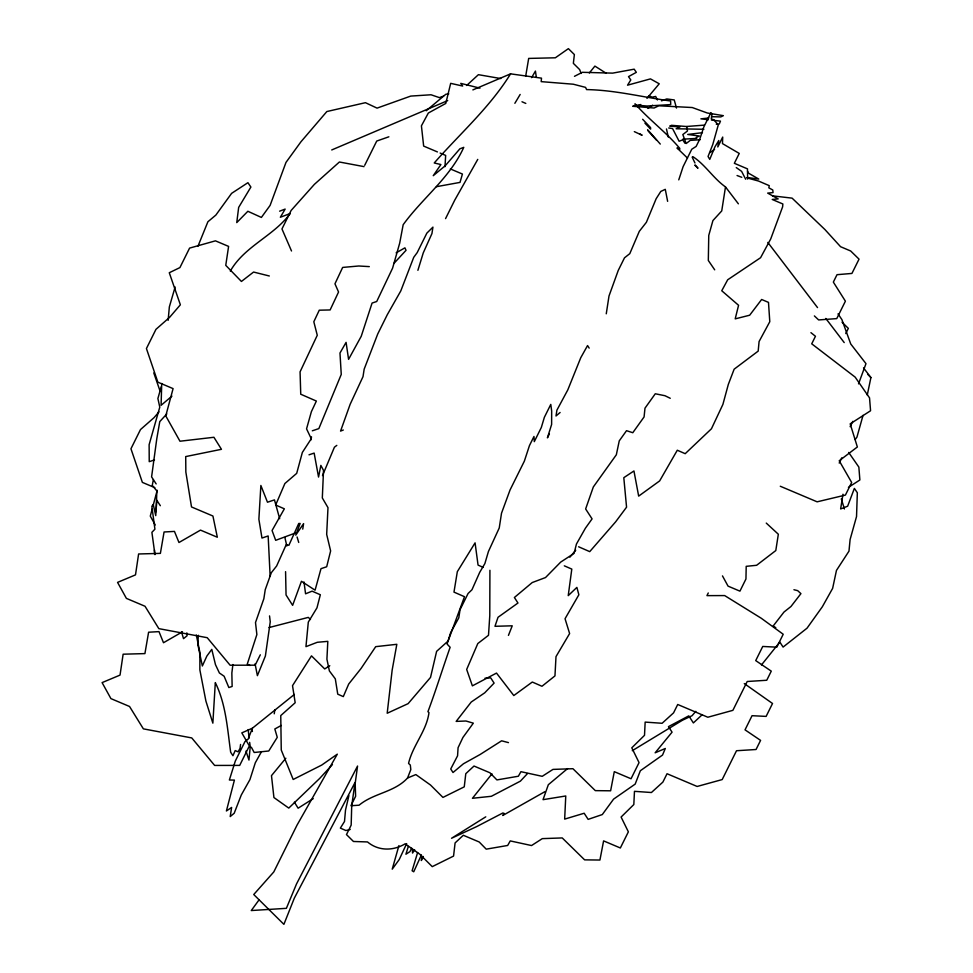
<?xml version="1.0" encoding="UTF-8"?>
<svg xmlns="http://www.w3.org/2000/svg" width="973" height="973" viewBox="0 0 973 973"><rect width="100%" height="100%" fill="white"/><g stroke="black" fill="none" stroke-linecap="round" stroke-linejoin="round"><path stroke-width="1.46" d="M489.918 570.287L489.784 615.654L488.495 635.296L477.804 643.542L466.675 669.448L472.379 685.856L496.498 673.085L513.793 695.549L532.304 682.037L541.973 686.269L554.963 675.907L555.997 656.629L569.619 633.545L565.045 618.731L578.862 594.771L576.88 587.388L568.232 595.634L571.796 569.096L564.304 565.824M161.725 383.496L161.092 405.315L171.941 396.12M198.322 635.272L197.811 644.357L202.348 665.994L206.872 656.045L211.786 649.38L215.471 664.644L219.387 672.975L224.118 676.235L228.85 687.546L232.133 686.452L231.854 673.024L232.9 664.523M444.989 166.675L445.658 155.412L440.161 153.077M168.147 320.312L169.351 306.884L175.128 286.999M240.574 744.442L240.051 748.371L238.105 751.813L235.198 750.572L232.936 755.729L230.662 752.202C227.39 728.692 225.943 704.209 215.313 682.608L212.856 723.146L205.899 701.047L199.866 669.886L199.879 652.469L196.315 634.955M311.068 439.808L311.482 436.804M274.24 713.805L274.873 709.682M302.749 529.117L303.6 523.62L295.743 535.138L300.146 523.474L298.735 523.498L288.884 545.281L286.208 544.661L276.636 565.982L271.333 572.696L265.252 589.626L263.841 598.772L255.498 622.538L256.872 634.566L247.264 664.133L250.061 665.496M421.966 856.422L421.321 860.533L423.328 856.495M606.264 313.805L609.001 296.011L618.244 270.433L624.496 257.821L629.786 253.661L639.31 231.331L646.388 222.294L656.155 198.723L660.801 191.438L665.277 189.334L667.636 201.338M692.837 156.629C705.34 164.741 713.282 178.29 725.493 186.925L721.735 210.922L712.917 220.579L708.758 235.43L708.32 260.484L714.693 269.825M842.971 494.235L840.636 508.952L847.641 506.215L854.367 488.397L857.335 492.752L856.532 516.566L850.098 539.529L848.979 551.144L836.464 570.409L832.633 588.373L822.331 606.787L807.018 628.193L783.083 647.081L779.835 642.058L761.47 664.936M525.663 76.356L528.68 58.416L555.352 57.796L568.39 48.65L574.374 54.561L573.352 63.342L579.628 69.557L581.185 73.425M153.381 479.604L152.262 485.381L156.848 490.927L156.118 511.664M867.271 395.014L870.908 377.573L863.538 367.916M348.893 795.622L345.512 810.071L344.503 821.48L340.368 828.108L345.926 830.541L350.244 829.41M398.918 845.622L392.228 869.169L399.246 859.512L406.653 843.603M152.214 508.94L150.292 516.116L155.266 524.982M152.98 506.069L157.225 490.27M839.213 463.075L841.791 457.821M863.039 415.362L856.933 437.157L855.145 439.589M161.263 386.634L157.894 398.516L159.779 407.128L149.124 444.697L149.234 461.676L154.488 459.913M417.624 852.555L412.114 870.75L413.732 871.784L421.418 854.902M417.891 270.324L423.255 252.895L431.939 233.581L432.936 227.123L426.855 233.131L417.186 252.627L413.732 257.322L400.803 290.903L387.266 314.753L377.743 333.958L364.17 369.156L363.014 376.636L350.158 404.269L340.562 431.088L343.311 430.017M408.307 846.474L405.923 854.221L409.937 851.63L411.652 848.237M678.765 179.859L683.107 166.663L691.754 149.246L696.145 146.424L699.818 139.017L703.82 126.964L710.922 112.673L712.041 113.89L711.275 118.852L714.085 119.934L718.232 125.103L712.759 144.563L708.052 156.483L709.755 159.377L714.973 146.765L718.804 140.501L717.806 146.947L722.708 137.071L722.477 143.603L739.249 153.43L734.347 163.306L747.471 168.864L747.629 179.056M858.527 383.861L865.982 363.647L850.73 343.968L841.9 319.594L838.021 313.878M259.159 899.709L251.277 910.546L286.378 908.332L296.522 883.946L357.553 766.031L355.181 783.46L355.619 796.279L350.925 805.729L359.073 805.206C373.668 793.019 394.393 792.387 407.553 777.999L410.813 769.607L410.314 765.058L408.551 763.404C412.734 745.342 426.648 730.942 428.984 712.528L427.925 711.713C435.916 690.344 442.557 668.792 450.134 647.276L447.106 644.077L450.657 632.62L458.782 617.879L460.059 609.657L468.062 593.518L471.966 589.76L479.713 572.331L484.87 563.586L488.422 551.521L499.234 527.986L501.521 513.197L510.047 489.978L524.362 461.129L529.446 445.598L533.982 436.476L534.299 441.645L541.316 427.5L544.369 417.308L550.779 404.403L551.667 410.971L551.618 424.447L547.422 437.862L549.392 433.885M294.357 694.418L252.408 728.218L248.139 739.127L244.965 741.608L235.308 761.056L229.373 780.005L234.408 780.103L226.405 810.971L231.623 807.444L230.212 816.578L234.201 813.246L241.28 795.002L249.939 779.604L255.303 762.783L261.53 751.594M508.441 635.393L512.236 625.809L494.977 626.296L498.03 617.283L517.964 603.017L514.389 597.495L532.231 582.547L545.525 577.548L560.716 562.078L574.082 553.369L576.454 544.016L585.405 528.217L592.071 518.889L585.637 508.964L593.335 486.95L616.335 454.78L619.254 440.866L626.527 430.686L632.791 432.717L644.077 416.943L644.99 408.174L655.279 393.773L664.973 395.719L670.251 398.285M197.969 246.218L207.894 221.759L215.86 215.082L231.61 193.359L247.92 182.693L250.888 187.047L238.665 207.395L236.755 222.598L247.86 211.275L261.384 217.429L270.105 205.4L285.989 162.406L300.937 141.803L326.843 111.542L365.447 102.688L377.05 108.125L410.752 96.084L431.027 94.77L439.382 97.616L443.53 96.132M322.501 475.602L334.42 447.203L336.804 445.379M364.705 165.288L376.733 141.049L388.859 136.804M445.561 218.621L454.744 200.134L477.755 159.39M260.314 654.805L255.169 665.179L230.114 665.216L207.225 637.704L158.842 628.643L145.026 606.264L126.393 598.383L117.563 582.389L135.502 574.873L138.604 553.978L160.387 553.382L164.072 531.988L174.459 531.404L178.971 542.508L200.499 530.115L217.332 537.242L212.917 516.018L191.511 506.957L185.843 472.002L185.709 456.58L221.455 449.307L213.914 437.278L179.969 441.219L165.763 415.897L173.085 388.616L157.857 382.17L146.424 348.541L155.96 329.348L169.557 317.393L180.37 304.804L169.278 272.732L179.92 267.587L189.589 248.103L215.434 240.842L228.594 246.4L225.76 265.349L241.426 281.452L253.576 272.051L269.326 275.991M708.271 592.971L706.945 595.634L724.666 595.573L761.287 618.269L783.204 634.25L776.795 647.167L762.735 646.461L755.717 660.606L771.273 671.139L766.748 680.261L747.203 681.501L732.888 710.339L707.833 717.235L677.719 704.488L673.571 712.856L662.114 723.28L645.16 722.1L644.515 735.308L631.793 747.811L639.054 762.613L631.039 778.753L614.291 771.662L610.618 790.806L595.318 790.635L572.927 768.706L552.98 769.4L542.229 776.32L520.944 771.686L518.366 776.235L496.911 779.92L489.906 772.769L474.009 766.043L465.787 773.693L464.255 786.853L442.946 797.41L430.504 785.016L415.848 774.581L407.553 777.999M845.768 333.569L848.347 328.375L842.071 322.258M850.134 426.661L852.835 421.37M531.611 77.645L535.43 71.078L536.305 77.025M514.863 103.308L520.154 94.454M414.668 849.806L412.552 853.053L412.309 848.59M230.309 271.102C244.43 246.205 273.802 235.953 290.209 213.525L280.358 217.247L285.15 209.086L279.616 211.177M711.555 116.699L720.774 116.906L723.365 115.665L707.298 113.002L692.241 107.529L658.782 105.789L654.099 108.015L632.705 106.288L635.247 105.084L647.069 106.033L670.713 104.585L670.616 100.985C642.594 97.191 615.179 90.088 586.61 89.589L585.564 87.375L573.292 84.213L541.183 81.635L541.499 78.156L510.57 73.851C489.747 107.541 460.034 133.569 434.226 162.978L440.903 164.546L433.253 175.687L445.184 165.799L459.901 148.808L463.768 147.349C450 177.864 422.379 198.127 403.175 224.714L399.696 243.128L392.606 268.122L376.721 301.508L372.075 303.065L361.226 336.293L348.577 359.353L346.084 342.374L339.978 353.029L341.255 374.41L318.84 428.606L312.309 430.808M491.973 773.839L472.452 798.286L491.365 796.291L520.385 781.149L527.524 773.547M589.334 72.987L594.892 66.103L606.215 73.291M285.843 758.222L271.479 775.651L273.924 797.544L288.774 808.089L319.703 778.4L332.45 764.547M646.948 98.382L659.232 83.787L650.463 78.886L627.549 85.186L630.784 79.932L628.509 76.612L636.342 72.343L634.177 69.18L612.637 73.133L582.353 72.306L574.471 76.32M569.874 557.188L575.7 550.244M159 411.895L154.087 417.612L140.489 429.567L130.954 448.76L142.374 482.389L154.841 487.668M695.829 711.336L692.046 715.714L682.487 720.215L632.28 750.682M166.797 413.926L159.779 421.601L156.787 438.75L151.593 476.879L156.167 483.922M393.846 263.501L406.033 250.316L404.914 247.835L396.133 252.871M702.238 714.669L693.372 722.927L688.787 715.873L668.475 726.624L672.063 732.17L655.133 752.81L665.301 748.492L662.528 755.06L640.343 770.738L635.174 784.104L613.586 799.125L602.299 814.559L588.142 819.375L584.165 813.246L564.668 819.108L565.763 795.975L543.031 799.672L548.334 784.712L567.575 768.597M466.651 85.478L478.412 74.678L500.779 78.558M560.107 412.491L556.009 415.982L556.909 410.156L567.794 389.905L580.772 357.687L587.558 345.561L589.176 348.115M426.198 110.764L445.816 94.272L448.784 93.834M710.059 152.591L714.571 149.319M647.909 108.429L652.628 105.181M329.774 665.702L324.714 668.95L311.494 655.875L292.52 685.661L295.184 702.737L280.759 715.581L281.258 750.025L293.189 779.482L321.759 765.046L337.315 754.16L296.984 825.213L273.79 871.942L253.746 894.528L283.897 924.35L294.333 898.128L354.999 782.56L351.715 805.899L351.168 825.128L346.473 834.579L353.467 841.487L367.502 841.937C378.448 851.168 393.299 851.022 405.157 843.81L419.813 854.258L432.255 866.639L453.564 856.082L455.096 842.922L463.318 835.272L479.215 841.998L486.22 849.161L507.675 845.464L510.253 840.915L531.538 845.549L542.302 838.629L562.236 837.935L584.627 859.864L599.927 860.035L603.601 840.891L620.348 847.982L628.363 831.842L621.102 817.04L633.824 804.537L634.469 791.329L651.424 792.521L662.881 782.097L667.04 773.73L697.142 786.464L722.197 779.568L736.512 750.73L756.057 749.502L760.582 740.38L745.026 729.847L752.044 715.702L766.116 716.396L772.526 703.491L744.284 683.581M848.42 487.351L859.877 479.993L858.855 467.089L848.687 452.445M313.221 798.651L298.115 808.198L294.381 802.153M485.77 816.834L451.545 838.264L476.794 826.539L502.834 812.99L504.209 813.452L502.786 815.483L544.904 791.669M182.486 631.793L163.5 642.727L158.988 631.623L148.601 632.219L144.916 653.601L123.133 654.197L120.032 675.104L102.092 682.608L110.922 698.614L129.543 706.483L143.372 728.862L191.754 737.923L214.644 765.435L239.699 765.398L249.356 745.938L241.815 732.864L252.408 728.218M281.27 725.457L274.824 728.984L277.269 737.339L268.755 750.998L254.172 752.482L251.326 747.191M331.732 149.951L447.702 100.608M472.854 89.905L510.57 73.851M269.022 627.561L308.332 617.381L310.472 619.497M295.853 532.851L275.687 540.319L272.063 530.504L284.347 508.818L275.651 505.011L284.882 483.52L296.692 473.365L302.348 452.445L311.263 438.726L306.556 428.85L311.384 411.664L316.371 401.058L300.742 394.223L300.073 371.844L317.271 335.271L313.817 321.759L319.266 310.192L330.127 309.949L338.555 292.009L334.955 283.812L342.654 267.429L358.769 265.994L369.302 266.614M636.561 106.021L640.806 104.512M661.482 100.851L666.797 98.954L674.216 99.927L676.503 108.064M309 454.817L314.145 453.09L318.548 477.05L320.859 465.398L323.523 470.397L322.318 497.957L327.986 507.651L326.673 534.384L330.625 550.925L326.685 566.76L320.993 568.67L315.082 590.197L301.448 581.282L292.63 605.34L286.05 594.965L285.576 571.662M702.457 132.681L687.716 134.456L699.344 136.001L696.267 137.461L696.777 138.397L682.803 139.188M436.378 186.694L460.01 182.401L462.418 174.045L450.353 168.937M708.818 118.001L700.888 118.852L708.417 119.728M704.306 125.128L686.318 126.502L671.492 125.31L669.752 126.137L679.945 126.952L676.126 128.764L703.868 129.275M716.298 124.203L719.29 123.972L720.47 121.126L711.433 120.08M700.134 139.747L690.295 140.367L686.147 143.542L682.827 134.554L687.473 130.99L686.853 126.551M485.028 678.193L490.72 677.865L494.102 683.095L484.724 692.825L471.224 702.032L456.179 721.394L465.958 721.005L473.328 723.158L462.929 737.449L458.076 747.702L457.565 755.826L450.73 768.986L453.017 772.513L463.452 763.769L480.09 754.513L501.618 740.806L508.465 742.618M772.574 195.865L792.095 198.139L824.909 229.531L840.563 246.704L850.67 250.985L859.037 259.146L851.934 273.437L837.011 274.69L833.338 282.097L845.403 301.18L836.756 318.609L818.634 319.935L814.377 315.909M668.719 127.986L672.55 128.545L679.13 141.267L682.705 139.82L684.956 143.25M364.036 166.626L339.395 162.005L314.376 184.371L291.134 210.448L281.963 228.947L291.511 250.985M793.932 589.723L797.678 590.647L800.925 593.639L790.964 606.507L783.983 612.053L773.061 626.15L775.785 627.634M746.875 177.877L758.454 181.014L769.229 185.648L768.852 187.838L772.793 190.003L773.036 192.605L767.673 193.104L778.181 198.906L772.234 199.465L782.864 203.989L782.608 206.872L770.738 238.908L760.582 257.711L727.682 279.786L721.759 290.757L738.568 305.291L735.199 318.864L749.672 315.216L761.64 299.489L768.488 302.384L769.789 321.71L759.086 341.523L758.186 351.107L734.141 369.193L728.315 384.444L722.89 404.44L711.445 428.777L685.199 453.686L677.293 450.231L659.658 480.905L638.665 496.121L633.946 470.956L623.802 477.682L626.563 507.176L615.654 521.82L589.735 551.63L578.619 546.777M479.981 88.154L460.776 83.374L462.661 86.038L450.681 83.35L445.78 103.442L428.339 113.026L421.418 125.833L423.656 146.096L437.412 151.922M747.215 177.487L758.77 179.068L748.699 173.291L747.532 171.236M737.06 175.517L741.791 177.305M780.285 486.245L817.125 501.825L845.415 495.075L851.667 482.474L839.225 460.776L857.359 446.972L850.195 423.851L870.567 410.752L869.534 397.86L855.145 377.11L811.725 343.822L815.459 336.281L810.935 332.657M648.796 95.707L652.153 97.154L655.68 96.449L657.432 99.964M521.99 101.764L525.809 103.418M483.326 567.417L478.059 565.106L475.079 542.861L457.322 571.674L453.977 592.107L464.486 596.704L448.103 641.025L436.622 651.338L430.516 677.427L408.113 703.649L387.193 713.245L392.155 670.129L396.826 644.308L375.712 646.656L361.08 668.451L348.699 684.031L343.311 696.607L337.753 694.175L335.308 678.862L329.385 670.92L326.916 659.195L327.816 641.353L317.295 642.289L305.948 646.656L308.307 622.1L316.979 607.833L320.336 594.758L312.09 591.158L305.571 593.798L303.99 581.976M639.942 133.921L642.131 135.259L634.323 131.623M736.269 167.587L741.608 171.357L745.683 179.251M766.262 523.085L778.339 534.238L775.797 550.56L756.617 565.289L746.206 566.335L745.95 578.996L739.93 591.146L728.047 586.123L722.477 575.894M687.485 158.076L677.001 147.932L679.64 149.647L679.823 148.443C666.14 132.146 648.979 119.74 635.004 103.722M694.819 165.179L697.969 168.22L695.318 165.13M867.807 374.41L870.908 377.573M644.953 123.206L650.621 129.105L650.548 127.597L642.642 119.278M656.568 140.234L648.103 130.941M647.592 129.677L660.29 144.065M725.493 186.925L738.373 203.819M767.831 242.435L817.527 307.59M825.809 318.451L844.211 342.581M160.338 505.705L156.75 500.158L155.741 515.641L153.248 504.501L151.861 506.313L154.914 529.203L151.897 532.316L154.95 554.634M692.156 157.103L694.953 163.002M153.795 372.963L160.071 391.085M245.974 751.071L248.966 760.083L250.243 746.546L249.647 742.35M251.545 728.813L252.433 731.501M841.292 498.857L844.43 508.976M181.452 631.745L183.52 638.653L187.096 635.734L186.84 632.864M297.081 536.962L298.723 542.447M279.677 518.694L274.459 499.891L267.478 502.226L260.873 485.478L258.879 519.266L261.968 538.045L268.159 535.965L270.129 575.907M284.882 537.497L286.84 545.999M666.469 128.959L668.281 137.035M255.072 663.829L257.395 675.663L265.386 656.021L270.251 621.796L269.533 615.909M249.052 738.154L248.224 729.555M154.476 549.94L154.561 554.245"/></g></svg>
